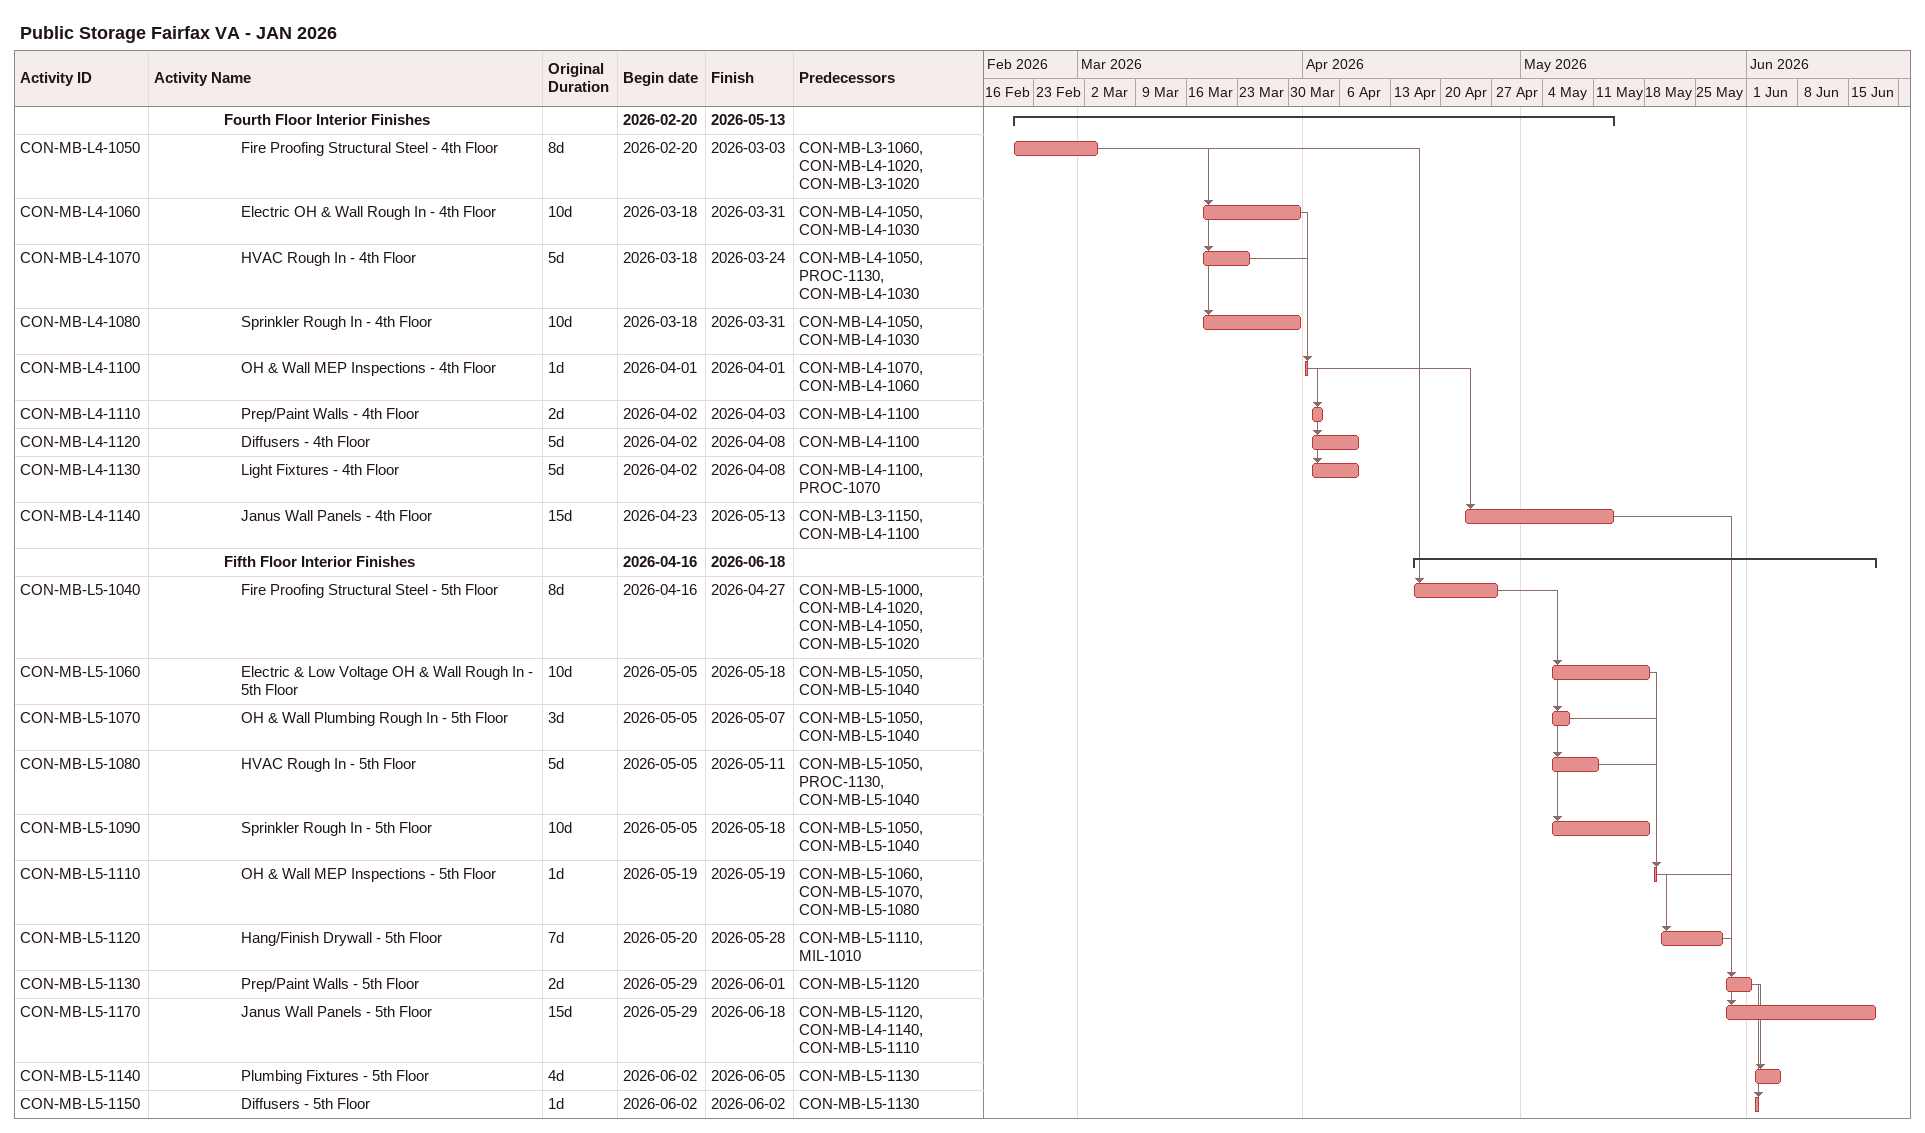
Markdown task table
Public Storage Fairfax VA - JAN 2026

| ID | Level | Task | Original duration | Start | Finish | Predecessors |
|---|---|---|---|---|---|---|
|  | 5 | **Fourth Floor Interior Finishes** |  | 2026-02-20 | 2026-05-13 |  |
| CON-MB-L4-1050 | 6 | Fire Proofing Structural Steel - 4th Floor | 8d | 2026-02-20 | 2026-03-03 | CON-MB-L3-1060, CON-MB-L4-1020, CON-MB-L3-1020 |
| CON-MB-L4-1060 | 6 | Electric OH & Wall Rough In - 4th Floor | 10d | 2026-03-18 | 2026-03-31 | CON-MB-L4-1050, CON-MB-L4-1030 |
| CON-MB-L4-1070 | 6 | HVAC Rough In - 4th Floor | 5d | 2026-03-18 | 2026-03-24 | CON-MB-L4-1050, PROC-1130, CON-MB-L4-1030 |
| CON-MB-L4-1080 | 6 | Sprinkler Rough In - 4th Floor | 10d | 2026-03-18 | 2026-03-31 | CON-MB-L4-1050, CON-MB-L4-1030 |
| CON-MB-L4-1100 | 6 | OH & Wall MEP Inspections - 4th Floor | 1d | 2026-04-01 | 2026-04-01 | CON-MB-L4-1070, CON-MB-L4-1060 |
| CON-MB-L4-1110 | 6 | Prep/Paint Walls - 4th Floor | 2d | 2026-04-02 | 2026-04-03 | CON-MB-L4-1100 |
| CON-MB-L4-1120 | 6 | Diffusers - 4th Floor | 5d | 2026-04-02 | 2026-04-08 | CON-MB-L4-1100 |
| CON-MB-L4-1130 | 6 | Light Fixtures - 4th Floor | 5d | 2026-04-02 | 2026-04-08 | CON-MB-L4-1100, PROC-1070 |
| CON-MB-L4-1140 | 6 | Janus Wall Panels - 4th Floor | 15d | 2026-04-23 | 2026-05-13 | CON-MB-L3-1150, CON-MB-L4-1100 |
|  | 5 | **Fifth Floor Interior Finishes** |  | 2026-04-16 | 2026-06-18 |  |
| CON-MB-L5-1040 | 6 | Fire Proofing Structural Steel - 5th Floor | 8d | 2026-04-16 | 2026-04-27 | CON-MB-L5-1000, CON-MB-L4-1020, CON-MB-L4-1050, CON-MB-L5-1020 |
| CON-MB-L5-1060 | 6 | Electric & Low Voltage OH & Wall Rough In - 5th Floor | 10d | 2026-05-05 | 2026-05-18 | CON-MB-L5-1050, CON-MB-L5-1040 |
| CON-MB-L5-1070 | 6 | OH & Wall Plumbing Rough In - 5th Floor | 3d | 2026-05-05 | 2026-05-07 | CON-MB-L5-1050, CON-MB-L5-1040 |
| CON-MB-L5-1080 | 6 | HVAC Rough In - 5th Floor | 5d | 2026-05-05 | 2026-05-11 | CON-MB-L5-1050, PROC-1130, CON-MB-L5-1040 |
| CON-MB-L5-1090 | 6 | Sprinkler Rough In - 5th Floor | 10d | 2026-05-05 | 2026-05-18 | CON-MB-L5-1050, CON-MB-L5-1040 |
| CON-MB-L5-1110 | 6 | OH & Wall MEP Inspections - 5th Floor | 1d | 2026-05-19 | 2026-05-19 | CON-MB-L5-1060, CON-MB-L5-1070, CON-MB-L5-1080 |
| CON-MB-L5-1120 | 6 | Hang/Finish Drywall - 5th Floor | 7d | 2026-05-20 | 2026-05-28 | CON-MB-L5-1110, MIL-1010 |
| CON-MB-L5-1130 | 6 | Prep/Paint Walls - 5th Floor | 2d | 2026-05-29 | 2026-06-01 | CON-MB-L5-1120 |
| CON-MB-L5-1170 | 6 | Janus Wall Panels - 5th Floor | 15d | 2026-05-29 | 2026-06-18 | CON-MB-L5-1120, CON-MB-L4-1140, CON-MB-L5-1110 |
| CON-MB-L5-1140 | 6 | Plumbing Fixtures - 5th Floor | 4d | 2026-06-02 | 2026-06-05 | CON-MB-L5-1130 |
| CON-MB-L5-1150 | 6 | Diffusers - 5th Floor | 1d | 2026-06-02 | 2026-06-02 | CON-MB-L5-1130 |
